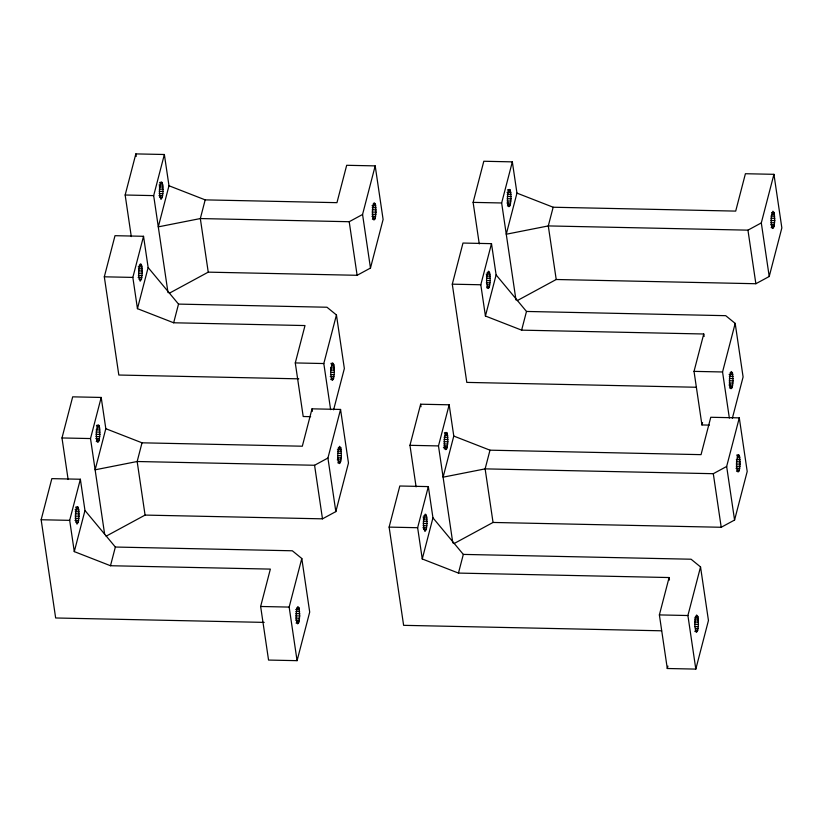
<?xml version="1.0" encoding="UTF-8"?>
<svg xmlns="http://www.w3.org/2000/svg" width="823" height="823" viewBox="0 0 823 823"><rect width="100%" height="100%" fill="white"/><g stroke="black" fill="none" stroke-linecap="round" stroke-linejoin="round"><path stroke-width="1.23" d="M79.059 516.196L78.782 509.818L78.092 507.215L77.197 506.824C75.078 512.071 74.698 518.922 76.992 524.128L78.319 522.121L79.059 516.196L75.335 516.114M99.892 434.4L99.624 428.022L98.935 425.429L98.04 425.028C95.921 430.275 95.54 437.126 97.834 442.332L99.151 440.326L99.892 434.4L96.168 434.318M142.225 273.246L141.947 266.868L141.258 264.276L140.363 263.874C138.243 269.131 137.873 275.972 140.157 281.178L141.484 279.172L142.225 273.246L138.501 273.174M163.057 191.461L162.789 185.082L162.1 182.48L161.205 182.078C159.086 187.335 158.705 194.177 160.999 199.382L162.316 197.386L163.057 191.461L159.343 191.378M299.706 615.964L299.13 608.043L297.854 606.582C295.735 611.839 295.354 618.68 297.648 623.885L298.965 621.89L299.706 615.964L295.992 615.882M334.354 372.408L333.778 364.496L332.492 363.036C330.373 368.293 330.002 375.134 332.297 380.339L333.613 378.343L334.354 372.408L330.63 372.335M341.38 455.685L340.804 447.763L339.529 446.313C337.399 451.56 337.029 458.411 339.323 463.616L340.64 461.61L341.38 455.685L337.656 455.603M376.029 212.139L375.453 204.217L374.167 202.767C372.047 208.013 371.677 214.865 373.961 220.07L375.288 218.064L376.029 212.139L372.305 212.056M427.024 523.551L426.756 517.173L426.067 514.581L425.162 514.18C423.043 519.436 422.672 526.278 424.966 531.483L426.283 529.477L427.024 523.551L423.3 523.479M447.866 441.766L447.589 435.388L446.899 432.785L446.004 432.384C443.885 437.641 443.504 444.492 445.799 449.687L447.126 447.691L447.866 441.766L444.142 441.684M490.189 280.612L489.922 274.234L489.232 271.641L488.337 271.24C486.218 276.487 485.837 283.338 488.132 288.544L489.448 286.538L490.189 280.612L486.475 280.53M511.032 198.816L510.754 192.438L510.065 189.846L509.17 189.444C507.05 194.691 506.68 201.542 508.964 206.748L510.291 204.742L511.032 198.816L507.307 198.744M698.449 624.4L697.873 616.478L696.587 615.018C694.468 620.275 694.098 627.116 696.392 632.321L697.709 630.325L698.449 624.4L694.725 624.318M733.098 380.843L732.511 372.932L731.236 371.471C729.116 376.728 728.736 383.569 731.03 388.775L732.357 386.769L733.098 380.843L729.373 380.771M740.124 464.121L739.538 456.199L738.262 454.749C736.143 459.995 735.762 466.847 738.056 472.052L739.383 470.046L740.124 464.121L736.4 464.038M774.762 220.574L774.186 212.653L772.91 211.202C770.791 216.449 770.41 223.3 772.704 228.506L774.021 226.5L774.762 220.574L771.048 220.492M68.124 479.511L61.992 437.959L72.681 396.84L101.198 397.447L105.817 428.701L95.129 469.81L137.163 461.508L314.571 465.262L327.924 458.03L340.557 409.442L312.03 408.836L302.319 446.21L142.019 442.815L105.817 428.701M131.289 236.571L125.158 195.01L135.846 153.901L164.363 154.498L168.982 185.751L158.294 226.87L200.328 218.558L349.209 221.716L362.562 214.474L375.195 165.886L346.678 165.289L336.957 202.664L205.184 199.876L168.982 185.751M264.193 622.394L55.655 617.98L41.15 519.745L51.839 478.636L80.366 479.243L84.975 510.497L74.286 551.605L110.488 565.73L270.356 569.105L260.644 606.479L268.555 660.067L297.072 660.663L309.705 612.075L301.794 558.498L292.33 550.782L115.354 547.038L84.975 510.497M298.78 378.837L118.821 375.031L104.315 276.806L115.004 235.687L143.531 236.294L148.14 267.547L137.451 308.666L173.663 322.781L305.004 325.558L295.282 362.933L303.203 416.51L310.641 416.675M104.644 534.261L90.509 438.556L101.198 397.447M167.995 292.577L153.675 195.617L164.363 154.498M74.286 551.605L69.677 520.352L80.366 479.243M137.451 308.666L132.842 277.413L143.531 236.294M142.019 442.815L137.163 461.508L145.074 515.085L106.126 536.185M205.184 199.876L200.328 218.558L208.24 272.146L169.291 293.245M110.488 565.73L115.354 547.038M173.663 322.781L178.519 304.099L148.14 267.547M330.62 409.638L323.809 363.54L336.442 314.952L326.978 307.236L178.519 304.099M333.613 409.833L344.353 368.529L336.442 314.952M208.24 272.146L357.12 275.294L370.473 268.061L383.106 219.474L375.195 165.886M297.072 660.663L289.161 607.086L301.794 558.498M145.074 515.085L322.482 518.84L335.835 511.608L348.468 463.02L340.557 409.442M416.099 486.877L409.957 445.315L420.646 404.206L449.173 404.803L453.782 436.067L443.093 477.175L485.128 468.873L713.304 473.698L726.658 466.466L739.291 417.868L710.774 417.271L701.052 454.646L489.994 450.181L453.782 436.067M479.264 243.927L473.122 202.376L483.811 161.257L512.338 161.864L516.957 193.117L506.258 234.236L548.293 225.924L747.953 230.152L761.306 222.91L773.939 174.322L745.412 173.725L735.7 211.1L553.159 207.231L516.957 193.117M661.61 630.799L403.62 625.336L389.125 527.111L399.813 486.002L428.33 486.599L432.949 517.852L422.261 558.971L458.462 573.086L669.099 577.54L669.469 580.04M696.268 387.252L466.795 382.397L452.29 284.172L462.979 243.052L491.496 243.659L496.115 274.913L485.426 316.022L521.628 330.146L703.747 333.994L704.107 336.484M452.794 542.882L438.484 445.922L449.173 404.803M515.97 299.942L501.649 202.972L512.338 161.864M422.261 558.971L417.642 527.718L428.33 486.599M485.426 316.022L480.807 284.768L491.496 243.659M489.994 450.181L485.128 468.873L493.039 522.451L454.101 543.55M553.159 207.231L548.293 225.924L556.214 279.501L517.266 300.601M458.462 573.086L463.318 554.404L432.949 517.852M521.628 330.146L526.483 311.454L496.115 274.913M709.375 425.11L701.937 424.946L694.026 371.368L703.747 333.994M701.937 424.946L702.564 422.538M463.318 554.404L691.073 559.218L700.538 566.934L708.449 620.511L695.816 669.099L667.288 668.502L659.377 614.915L669.099 577.54M729.353 418.074L722.553 371.975L735.186 323.388L725.711 315.672L526.483 311.454M667.288 668.502L667.916 666.085M732.357 418.269L743.097 376.965L735.186 323.388M556.214 279.501L755.864 283.729L769.217 276.497L781.85 227.909L773.939 174.322M695.816 669.099L687.905 615.522L700.538 566.934M493.039 522.451L721.215 527.276L734.569 520.043L747.202 471.456L739.291 417.868M159.621 182.428L162.1 182.48M507.585 189.794L510.065 189.846M160.001 183.488L162.481 183.539M507.976 190.843L510.455 190.895M159.065 185L162.789 185.082M507.04 192.366L510.754 192.438M159.271 186.924L162.995 187.006M507.246 194.29L510.96 194.362M159.364 189.105L163.088 189.177M507.338 196.46L511.052 196.543M159.199 193.6L162.913 193.683M507.163 200.966L510.888 201.049M125.158 195.01L153.675 195.617M158.942 195.627L162.666 195.699M473.122 202.376L501.649 202.972M506.917 202.983L510.63 203.065M159.837 197.335L162.316 197.386M507.812 204.69L510.291 204.742M507.4 205.915L509.879 205.966M372.963 204.166L375.453 204.217M771.707 212.601L774.186 212.653M372.037 205.678L375.751 205.76M772.015 214.145L774.494 214.196M372.243 207.602L375.957 207.684M770.976 216.038L774.7 216.12M372.335 209.783L376.049 209.865M771.069 218.218L774.793 218.301M372.161 214.289L375.885 214.361M770.904 222.724L774.618 222.796M371.903 216.305L375.627 216.387M770.647 224.741L774.371 224.823M372.809 218.013L375.288 218.064M771.542 226.448L774.021 226.5M372.397 219.237L374.877 219.288M771.13 227.673L773.61 227.724M139.159 265.273L141.649 265.335M487.134 272.639L489.613 272.691M138.233 266.796L141.947 266.868M486.198 274.152L489.922 274.234M138.439 268.72L142.153 268.792M486.403 276.075L490.127 276.158M138.531 270.89L142.245 270.973M486.496 278.256L490.22 278.339M138.357 275.396L142.081 275.479M486.331 282.762L490.045 282.834M138.099 277.423L141.823 277.495M487.309 284.809L489.798 284.861M104.315 276.806L132.842 277.413M452.29 284.172L480.807 284.768M139.005 279.12L141.484 279.172M486.969 286.486L489.448 286.538M486.558 287.711L489.037 287.762M330.908 363.385L333.387 363.437M295.282 362.933L323.809 363.54M694.026 371.368L722.553 371.975M331.299 364.445L333.778 364.496M730.032 372.87L732.511 372.932M331.597 365.978L334.087 366.04M729.096 374.393L732.82 374.475M330.568 367.881L334.292 367.963M729.312 376.317L733.026 376.399M330.661 370.052L334.385 370.134M729.404 378.487L733.118 378.57M330.486 374.558L334.21 374.64M729.229 382.993L732.943 383.076M330.239 376.584L333.953 376.656M728.972 385.02L732.696 385.092M331.134 378.282L333.613 378.343M729.867 386.717L732.357 386.769M330.723 379.506L333.202 379.557M729.456 387.942L731.945 387.993M96.456 425.378L98.935 425.429M444.42 432.733L446.899 432.785M96.836 426.427L99.316 426.479M444.801 433.793L447.28 433.844M97.145 427.97L99.624 428.022M445.109 435.336L447.589 435.388M96.106 429.873L99.83 429.945M444.081 437.229L447.794 437.311M96.198 432.044L99.922 432.126M444.173 439.41L447.887 439.482M96.024 436.55L99.748 436.622M443.998 443.906L447.722 443.988M95.777 438.566L99.49 438.649M443.741 445.932L447.465 446.015M61.992 437.959L90.509 438.556M409.957 445.315L438.484 445.922M96.672 440.274L99.151 440.326M443.402 447.609L447.126 447.691M96.26 441.498L98.739 441.55M444.235 448.864L446.714 448.916M736.678 455.098L739.157 455.15M338.325 447.712L340.804 447.763M737.058 456.148L739.538 456.199M337.389 449.235L341.113 449.307M737.367 457.691L739.846 457.742M337.595 451.158L341.319 451.23M736.338 459.594L740.052 459.666M337.687 453.329L341.411 453.411M736.431 461.765L740.144 461.847M337.512 457.835L341.236 457.907M736.256 466.271L739.98 466.343M337.265 459.851L340.979 459.934M735.999 468.287L739.723 468.369M338.16 461.559L340.64 461.61M736.904 469.995L739.383 470.046M337.749 462.783L340.228 462.835M736.492 471.219L738.972 471.27M75.613 507.163L78.092 507.215M75.994 508.223L78.473 508.275M423.968 515.579L426.448 515.64M75.058 509.735L78.782 509.818M423.032 517.101L426.756 517.173M75.263 511.659L78.987 511.741M423.238 519.025L426.962 519.107M75.366 513.84L79.08 513.912M423.331 521.196L427.055 521.278M75.191 518.346L78.905 518.418M423.156 525.702L426.88 525.784M74.934 520.362L78.658 520.445M422.909 527.728L426.623 527.8M41.15 519.745L69.677 520.352M389.125 527.111L417.642 527.718M75.829 522.07L78.319 522.121M423.804 529.426L426.283 529.477M260.644 606.479L289.161 607.086M659.377 614.915L687.905 615.522M296.65 607.991L299.13 608.043M695.394 616.427L697.873 616.478M295.714 609.504L299.438 609.586M694.458 617.939L698.171 618.022M295.92 611.427L299.644 611.51M694.663 619.863L698.377 619.945M296.013 613.608L299.737 613.68M694.756 622.034L698.48 622.116M295.848 618.104L299.562 618.186M694.581 626.54L698.305 626.622M295.591 620.13L299.315 620.203M695.569 628.587L698.048 628.638M296.486 621.838L298.965 621.89M695.229 630.274L697.709 630.325M296.074 623.052L298.554 623.114M694.818 631.488L697.297 631.539M761.306 222.91L769.217 276.497M747.953 230.152L755.864 283.729M726.658 466.466L734.569 520.043M713.304 473.698L721.215 527.276M420.646 404.206L421.016 406.727M362.562 214.474L370.473 268.061M349.209 221.716L357.12 275.294M327.924 458.03L335.835 511.608M312.03 408.836L312.401 411.325M314.571 465.262L322.482 518.84M135.846 153.901L136.217 156.421"/></g></svg>
